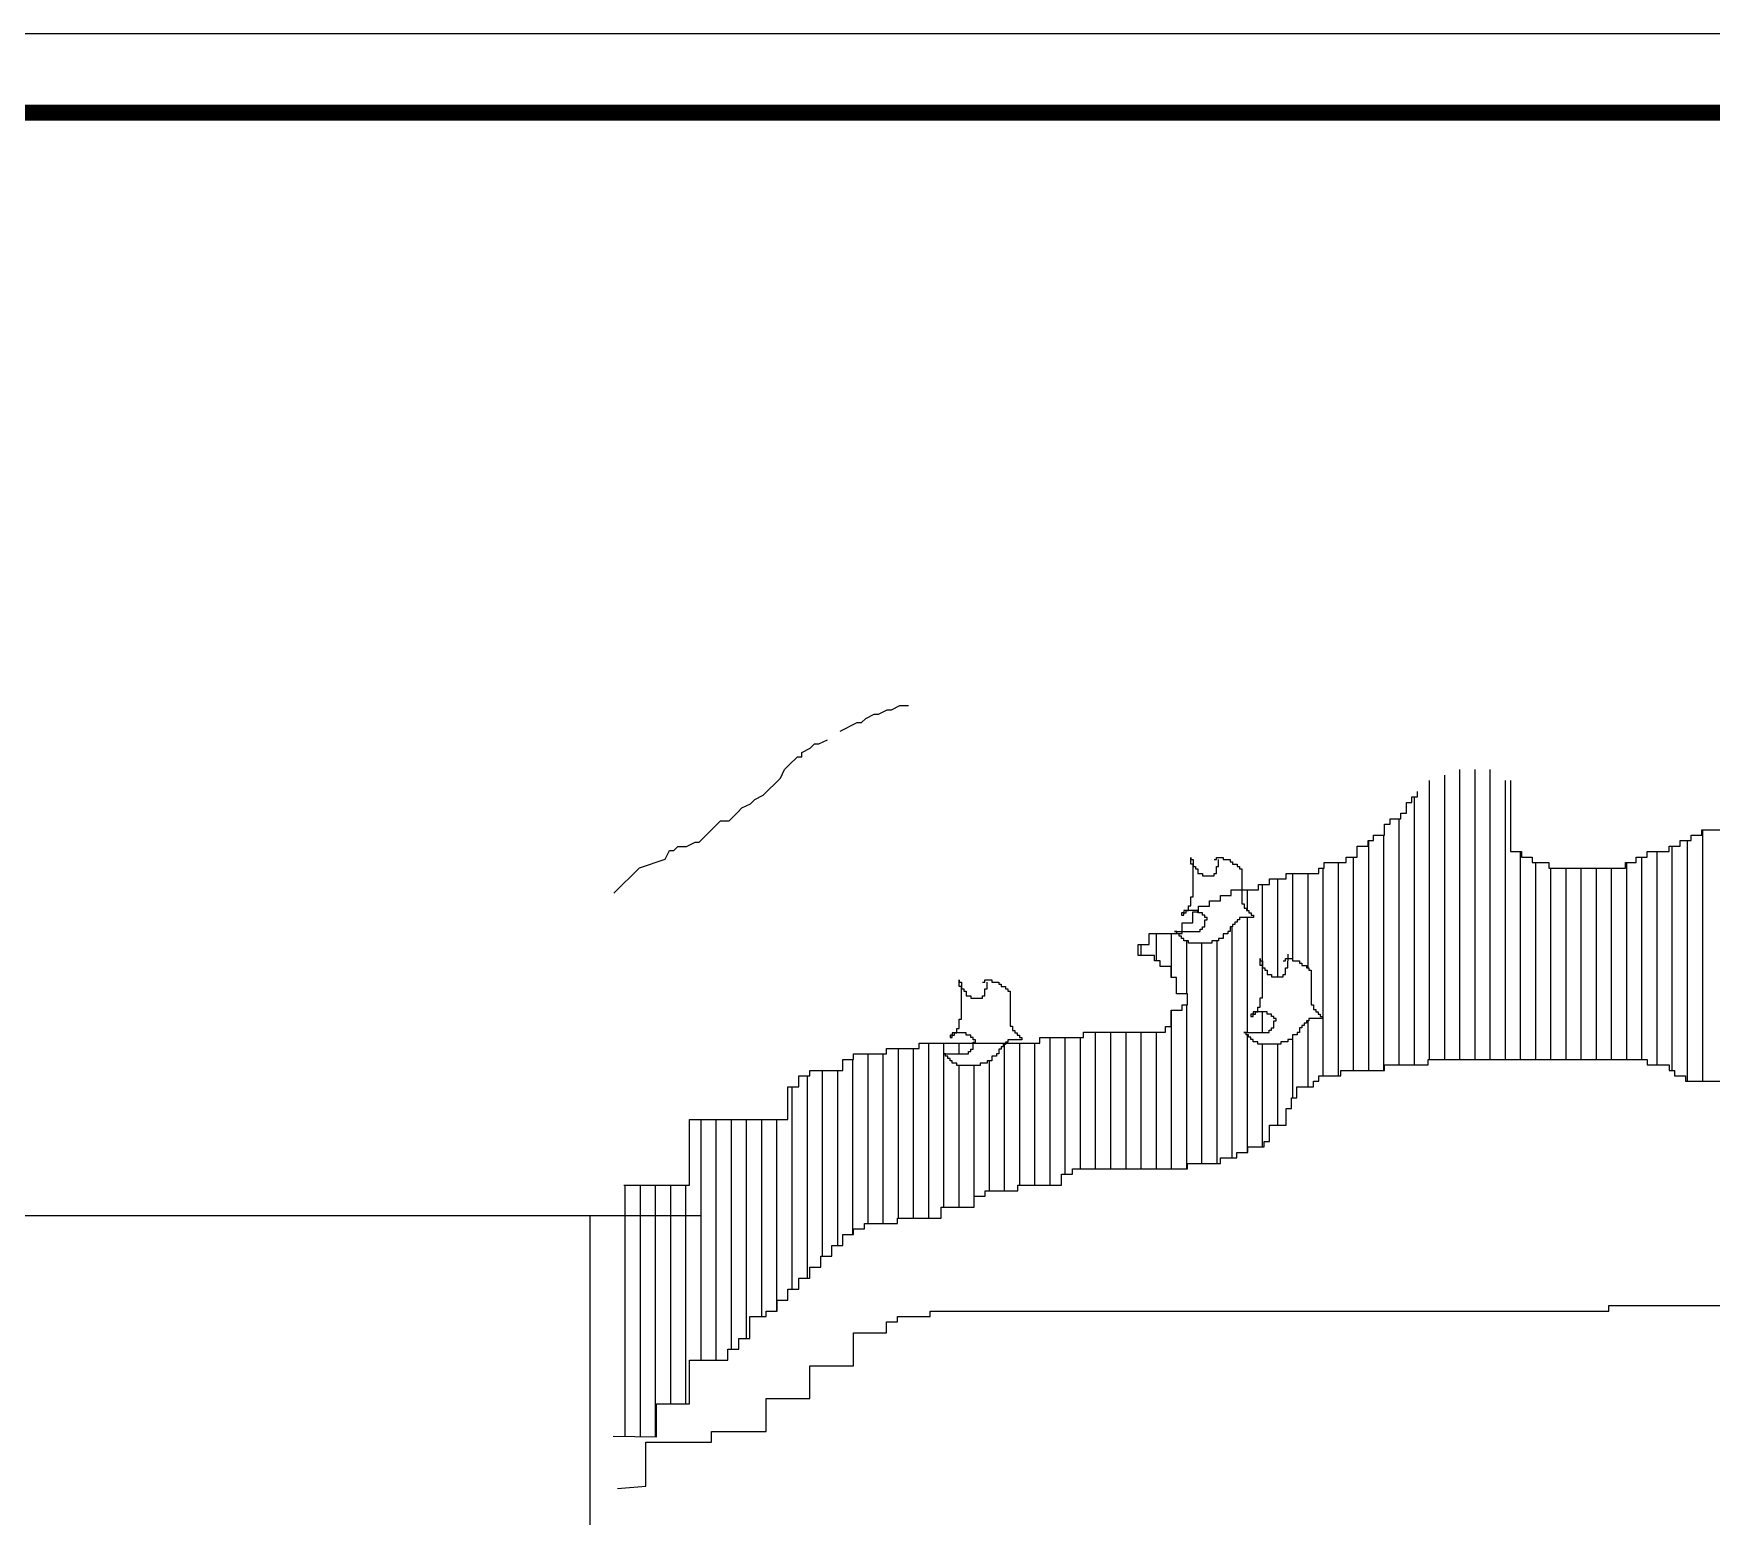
# Model space of a CAD drawing. Extents: x 325989 to 388989, y -418326 to -314916.
# Drawn here: x 338636 to 354557, y -387845 to -373776 of the extents above; entities that cross this region are included whole.
import ezdxf

# ---------------------------------------------------------------- set-up
doc = ezdxf.new("R2010")
doc.units = 0
doc.header["$LTSCALE"] = 1000
doc.header["$MEASUREMENT"] = 0
for name, color, linetype in [('3', 84, 'CONTINUOUS'), ('DIM', 3, 'CONTINUOUS'), ('LAYER2', 8, 'CONTINUOUS'), ('PUB_DIM', 84, 'CONTINUOUS'), ('PUB_TITLE', 4, 'CONTINUOUS'), ('WINDOW', 84, 'CONTINUOUS')]:
    doc.layers.add(name, color=color, linetype=linetype)

# ---------------------------------------------------------------- blocks, each defined once
blk = doc.blocks.new('A$C15B752B3')
at = {"layer": 'LAYER2'}
for p, q in [((31210, 95136), (32265, 95663)), ((32265, 95663), (32793, 95663)), ((32793, 95663), (33848, 96190)), ((33848, 96190), (34375, 96190)), ((34375, 96190), (35430, 96717)), ((35430, 96717), (36485, 96717)), ((28046, 93554), (30155, 94608)), ((30155, 94608), (30683, 94608)), ((30683, 94608), (31210, 95136)), ((23298, 90919), (24353, 91446)), ((24353, 91446), (24881, 91973)), ((24881, 91973), (25408, 91973)), ((25408, 91973), (26463, 92500)), ((21189, 88811), (21716, 89338)), ((21716, 89338), (22771, 90392)), ((22771, 90392), (23298, 90392)), ((23298, 90392), (23298, 90919)), ((18551, 85649), (20661, 87757)), ((20661, 87757), (21189, 88811)), ((100865, 52999), (100865, 87458)), ((102740, 52999), (102740, 88134)), ((104615, 52999), (104615, 88810)), ((106490, 52999), (106490, 88810)), ((108365, 52999), (108365, 88810)), ((110240, 52999), (110240, 87458)), ((110860, 87458), (110860, 78675)), ((16969, 84595), (17496, 85122)), ((17496, 85122), (18551, 85649)), ((98688, 85431), (99364, 85431)), ((98688, 84756), (98688, 85431)), ((98990, 52324), (98990, 85431)), ((99364, 85431), (99364, 86107)), ((14332, 82487), (14859, 83014)), ((14859, 83014), (15387, 83541)), ((15387, 83541), (15914, 84068)), ((15914, 84068), (16969, 84595)), ((97335, 82729), (97335, 83404)), ((97335, 83404), (98012, 83404)), ((98012, 83404), (98012, 84756)), ((98012, 84756), (98688, 84756)), ((10639, 79852), (11694, 80906)), ((11694, 80906), (12222, 81433)), ((12222, 81433), (13277, 82487)), ((13277, 82487), (14332, 82487)), ((95307, 80702), (95307, 82053)), ((95307, 82053), (95983, 82053)), ((95983, 82053), (95983, 82729)), ((95983, 82729), (97335, 82729)), ((97115, 52324), (97115, 82729)), ((134528, 80702), (134528, 81377)), ((134528, 81377), (137233, 81377)), ((134615, 50297), (134615, 81377)), ((6420, 77744), (6947, 78798)), ((6947, 78798), (7475, 78798)), ((7475, 78798), (8002, 79325)), ((8002, 79325), (9057, 79325)), ((9057, 79325), (10112, 79852)), ((10112, 79852), (10639, 79852)), ((91926, 77999), (91926, 79350)), ((91926, 79350), (93278, 79350)), ((93278, 79350), (93278, 80026)), ((93278, 80026), (93954, 80026)), ((93365, 51648), (93365, 80026)), ((93954, 80702), (95307, 80702)), ((93954, 80026), (93954, 80702)), ((95240, 51648), (95240, 80702)), ((130470, 78675), (130470, 79350)), ((130470, 79350), (131823, 79350)), ((130865, 51648), (130865, 79350)), ((131823, 79350), (131823, 80026)), ((131823, 80026), (133175, 80026)), ((132740, 50297), (132740, 80026)), ((133175, 80702), (134528, 80702)), ((133175, 80026), (133175, 80702)), ((3255, 76689), (6420, 77744)), ((71375, 77965), (71375, 77679)), ((71375, 77106), (71375, 77965)), ((71375, 77679), (71661, 77679)), ((71661, 77106), (71375, 77106)), ((71661, 77679), (71661, 76820)), ((71661, 73099), (71661, 77106)), ((71661, 76820), (71948, 76820)), ((71948, 76820), (71948, 76534)), ((74239, 77679), (74526, 77679)), ((74526, 77965), (75385, 77965)), ((74526, 77679), (74526, 77965)), ((74526, 75961), (74526, 76820)), ((74526, 76820), (74812, 76820)), ((74812, 76820), (74812, 77679)), ((75385, 77965), (75385, 77679)), ((75385, 77679), (76245, 77679)), ((76245, 77679), (76245, 77393)), ((76245, 77393), (76531, 77393)), ((76531, 77393), (76531, 77106)), ((76531, 77106), (77104, 77106)), ((77104, 77106), (77104, 76820)), ((77104, 76820), (77390, 76820)), ((77390, 76820), (77390, 76534)), ((87868, 76648), (87868, 77323)), ((87868, 77323), (90573, 77323)), ((89615, 50972), (89615, 77323)), ((90573, 77323), (90573, 77999)), ((90573, 77999), (91926, 77999)), ((91490, 51648), (91490, 77999)), ((110860, 78675), (112212, 78675)), ((112115, 52999), (112115, 78675)), ((112212, 78675), (112212, 77999)), ((112212, 77999), (113565, 77999)), ((113565, 77999), (113565, 77323)), ((113565, 77323), (115593, 77323)), ((113990, 52999), (113990, 77323)), ((115593, 77323), (115593, 76648)), ((125061, 76648), (125061, 77323)), ((125061, 77323), (126413, 77323)), ((125240, 52999), (125240, 77323)), ((126413, 77999), (127766, 77999)), ((126413, 77323), (126413, 77999)), ((127115, 52999), (127115, 77999)), ((127766, 77999), (127766, 78675)), ((127766, 78675), (130470, 78675)), ((128990, 52324), (128990, 78675)), ((90, 73527), (3255, 76689)), ((71948, 76534), (72234, 76534)), ((72234, 76534), (72234, 75961)), ((72234, 75961), (72807, 75961)), ((72807, 75961), (72807, 75675)), ((72807, 75675), (74239, 75675)), ((74239, 75675), (74239, 75961)), ((74239, 75961), (74526, 75961)), ((77390, 76534), (77677, 76534)), ((77677, 76534), (77677, 72241)), ((81106, 75296), (83135, 75296)), ((81106, 74621), (81106, 75296)), ((82115, 63189), (82115, 75296)), ((83135, 75296), (83135, 75972)), ((83135, 75972), (87192, 75972)), ((83990, 65192), (83990, 75972)), ((85865, 64333), (85865, 75972)), ((87192, 76648), (87868, 76648)), ((87192, 75972), (87192, 76648)), ((87740, 50972), (87740, 76648)), ((115593, 76648), (125061, 76648)), ((115865, 52999), (115865, 76648)), ((117740, 52999), (117740, 76648)), ((119615, 52999), (119615, 76648)), ((121490, 52999), (121490, 76648)), ((123365, 52999), (123365, 76648)), ((71375, 73099), (71661, 73099)), ((71375, 71954), (71375, 73099)), ((73668, 71918), (73668, 72594)), ((73668, 72594), (75020, 72594)), ((75020, 73269), (76373, 73269)), ((75020, 72594), (75020, 73269)), ((76373, 73269), (76373, 73945)), ((76373, 73945), (79754, 73945)), ((78365, 71382), (78365, 73945)), ((79754, 73945), (79754, 74621)), ((79754, 74621), (81106, 74621)), ((80240, 64333), (80240, 74621)), ((70515, 71096), (70229, 71096)), ((70229, 71096), (70229, 70809)), ((70229, 70809), (70515, 70809)), ((70515, 71382), (70515, 71096)), ((72234, 71382), (70515, 71382)), ((70515, 71096), (70802, 71096)), ((70515, 70809), (70515, 71096)), ((70802, 71382), (71088, 71382)), ((70802, 71096), (70802, 71382)), ((71088, 71382), (71088, 71954)), ((71088, 71954), (71375, 71954)), ((71639, 69891), (71639, 71242)), ((71639, 71242), (72315, 71242)), ((72234, 71096), (72234, 71382)), ((72807, 71096), (72234, 71096)), ((72315, 71918), (73668, 71918)), ((72315, 71242), (72315, 71918)), ((72807, 70809), (72807, 71096)), ((73094, 70809), (72807, 70809)), ((73094, 70523), (73094, 70809)), ((73380, 70523), (73094, 70523)), ((73380, 70237), (73380, 70523)), ((79109, 70523), (77390, 70523)), ((77390, 70523), (77390, 70237)), ((77677, 72241), (77963, 72241)), ((77963, 72241), (77963, 71668)), ((77963, 71668), (78250, 71668)), ((78250, 71668), (78250, 71382)), ((78250, 71382), (78536, 71382)), ((78365, 56319), (78365, 70523)), ((78536, 71382), (78536, 71096)), ((78536, 71096), (78823, 71096)), ((78823, 71096), (78823, 70809)), ((78823, 70809), (79109, 70809)), ((79109, 70809), (79109, 70523)), ((66229, 67188), (66229, 68540)), ((66229, 68540), (70287, 68540)), ((67115, 65161), (67115, 68540)), ((68990, 63134), (68990, 68540)), ((69370, 68806), (72521, 68806)), ((69656, 68806), (69370, 68806)), ((69656, 68520), (69656, 68806)), ((69943, 68520), (69656, 68520)), ((69943, 68233), (69943, 68520)), ((70287, 69891), (71639, 69891)), ((70287, 68540), (70287, 69891)), ((72521, 69092), (72807, 69092)), ((72521, 68806), (72521, 69092)), ((72807, 69378), (73094, 69378)), ((72807, 69092), (72807, 69378)), ((73094, 69378), (73094, 70237)), ((73094, 70237), (73380, 70237)), ((75385, 68520), (75385, 67947)), ((75958, 68520), (75385, 68520)), ((76245, 68806), (75958, 68806)), ((75958, 68806), (75958, 68520)), ((76245, 69378), (76245, 68806)), ((76531, 69378), (76245, 69378)), ((76490, 40837), (76490, 69378)), ((76531, 69665), (76531, 69378)), ((76818, 69665), (76531, 69665)), ((76818, 69951), (76818, 69665)), ((77104, 69951), (76818, 69951)), ((77104, 70237), (77104, 69951)), ((77390, 70237), (77104, 70237)), ((64877, 65837), (64877, 67188)), ((64877, 67188), (66229, 67188)), ((65240, 65837), (65240, 67188)), ((70229, 68233), (69943, 68233)), ((70229, 67947), (70229, 68233)), ((70515, 67947), (70229, 67947)), ((70515, 67661), (70515, 67947)), ((71088, 67661), (70515, 67661)), ((70865, 61107), (70865, 67661)), ((71088, 67375), (71088, 67661)), ((73953, 67375), (71088, 67375)), ((72740, 40162), (72740, 67375)), ((73953, 67661), (73953, 67375)), ((74812, 67661), (73953, 67661)), ((74615, 40162), (74615, 67661)), ((75385, 67947), (74812, 67947)), ((74812, 67947), (74812, 67661)), ((66905, 65837), (64877, 65837)), ((66905, 65161), (66905, 65837)), ((67582, 65161), (66905, 65161)), ((67582, 64486), (67582, 65161)), ((68934, 64486), (67582, 64486)), ((68934, 63134), (68934, 64486)), ((79925, 64620), (79925, 65478)), ((79925, 65478), (79925, 65192)), ((79925, 65192), (80212, 65192)), ((80212, 64620), (79925, 64620)), ((80212, 65192), (80212, 64333)), ((80212, 60613), (80212, 64620)), ((80212, 64333), (80498, 64333)), ((80498, 64333), (80498, 64047)), ((82790, 65192), (83076, 65192)), ((83076, 65192), (83076, 65478)), ((83076, 65478), (83936, 65478)), ((83076, 63475), (83076, 64333)), ((83076, 64333), (83363, 64333)), ((83363, 64333), (83412, 66001)), ((83936, 65478), (83936, 65192)), ((83936, 65192), (84795, 65192)), ((84795, 65192), (84795, 64906)), ((84795, 64906), (85082, 64906)), ((85082, 64906), (85082, 64620)), ((85082, 64620), (85655, 64620)), ((85655, 64620), (85655, 64333)), ((85655, 64333), (85941, 64333)), ((85941, 64333), (85941, 64047)), ((42763, 61991), (42763, 62850)), ((42763, 62850), (42763, 62563)), ((42763, 62563), (43050, 62563)), ((43050, 62563), (43050, 61705)), ((45628, 62563), (45914, 62563)), ((45914, 62850), (46774, 62850)), ((45914, 62563), (45914, 62850)), ((46201, 61705), (46201, 62563)), ((46774, 62850), (46774, 62563)), ((46774, 62563), (47633, 62563)), ((47633, 62563), (47633, 62277)), ((47633, 62277), (47920, 62277)), ((47920, 62277), (47920, 61991)), ((69610, 63134), (68934, 63134)), ((69610, 61107), (69610, 63134)), ((80498, 64047), (80785, 64047)), ((80785, 64047), (80785, 63475)), ((80785, 63475), (81358, 63475)), ((81358, 63475), (81358, 63189)), ((81358, 63189), (82790, 63189)), ((82790, 63189), (82790, 63475)), ((82790, 63475), (83076, 63475)), ((85941, 64047), (86227, 64047)), ((86227, 64047), (86227, 59754)), ((43050, 61991), (42763, 61991)), ((43050, 57984), (43050, 61991)), ((43050, 61705), (43336, 61705)), ((43336, 61705), (43336, 61418)), ((43336, 61418), (43623, 61418)), ((43623, 61418), (43623, 60846)), ((43623, 60846), (44196, 60846)), ((44196, 60846), (44196, 60560)), ((44196, 60560), (45628, 60560)), ((45628, 60846), (45914, 60846)), ((45628, 60560), (45628, 60846)), ((45914, 60846), (45914, 61705)), ((45914, 61705), (46201, 61705)), ((47920, 61991), (48493, 61991)), ((48493, 61991), (48493, 61705)), ((48493, 61705), (48779, 61705)), ((48779, 61705), (48779, 61418)), ((48779, 61418), (49065, 61418)), ((49065, 61418), (49065, 57125)), ((70963, 61107), (69610, 61107)), ((70963, 59756), (70963, 61107)), ((79925, 59468), (79925, 60613)), ((79925, 60613), (80212, 60613)), ((68934, 57053), (68934, 59080)), ((68934, 59080), (70287, 59080)), ((68990, 39486), (68990, 59080)), ((70287, 59756), (70963, 59756)), ((70287, 59080), (70287, 59756)), ((70865, 39486), (70865, 59756)), ((78780, 58609), (78780, 58323)), ((79066, 58609), (78780, 58609)), ((78780, 58323), (79066, 58323)), ((80785, 58895), (79066, 58895)), ((79066, 58895), (79066, 58609)), ((79066, 58323), (79066, 58609)), ((79066, 58609), (79352, 58609)), ((79352, 58609), (79352, 58895)), ((79352, 58895), (79639, 58895)), ((79639, 58895), (79639, 59468)), ((79639, 59468), (79925, 59468)), ((80240, 56319), (80240, 58895)), ((80785, 58609), (80785, 58895)), ((81358, 58609), (80785, 58609)), ((81358, 58323), (81358, 58609)), ((81644, 58323), (81358, 58323)), ((81644, 58037), (81644, 58323)), ((86227, 59754), (86514, 59754)), ((86514, 59754), (86514, 59181)), ((86514, 59181), (86800, 59181)), ((86800, 59181), (86800, 58895)), ((86800, 58895), (87087, 58895)), ((87087, 58895), (87087, 58609)), ((87087, 58609), (87373, 58609)), ((87373, 58609), (87373, 58323)), ((87373, 58323), (87660, 58323)), ((87660, 58323), (87660, 58037)), ((41904, 55980), (41618, 55980)), ((41618, 55980), (41618, 55694)), ((41904, 56266), (41904, 55980)), ((43623, 56266), (41904, 56266)), ((41904, 55980), (42190, 55980)), ((41904, 55694), (41904, 55980)), ((42190, 56266), (42477, 56266)), ((42190, 55980), (42190, 56266)), ((42477, 56839), (42763, 56839)), ((42477, 56266), (42477, 56839)), ((42763, 57984), (43050, 57984)), ((42763, 56839), (42763, 57984)), ((43623, 55980), (43623, 56266)), ((44196, 55980), (43623, 55980)), ((44196, 55694), (44196, 55980)), ((49065, 57125), (49352, 57125)), ((49352, 57125), (49352, 56553)), ((49352, 56553), (49638, 56553)), ((49638, 56553), (49638, 56266)), ((49638, 56266), (49925, 56266)), ((49925, 56266), (49925, 55980)), ((49925, 55980), (50211, 55980)), ((50211, 55980), (50211, 55694)), ((58115, 56378), (68258, 56378)), ((58115, 55702), (58115, 56378)), ((59615, 39486), (59615, 56378)), ((61490, 39486), (61490, 56378)), ((63365, 39486), (63365, 56378)), ((65240, 39486), (65240, 56378)), ((67115, 39486), (67115, 56378)), ((68258, 56378), (68258, 57053)), ((68258, 57053), (68934, 57053)), ((78207, 56319), (77920, 56319)), ((77920, 56319), (81071, 56319)), ((78207, 56033), (78207, 56319)), ((78493, 56033), (78207, 56033)), ((78365, 41513), (78365, 56033)), ((78493, 55747), (78493, 56033)), ((81071, 56319), (81071, 56605)), ((81071, 56605), (81358, 56605)), ((81358, 56605), (81358, 56892)), ((81358, 56892), (81644, 56892)), ((81931, 58037), (81644, 58037)), ((81644, 57750), (81931, 57750)), ((81644, 56892), (81644, 57750)), ((81931, 57750), (81931, 58037)), ((84509, 56033), (83936, 56033)), ((83936, 56033), (83936, 55460)), ((83990, 48270), (83990, 56033)), ((84795, 56319), (84509, 56319)), ((84509, 56319), (84509, 56033)), ((85082, 56892), (84795, 56892)), ((84795, 56892), (84795, 56319)), ((85368, 57178), (85082, 57178)), ((85082, 57178), (85082, 56892)), ((85655, 57464), (85368, 57464)), ((85368, 57464), (85368, 57178)), ((85941, 57750), (85655, 57750)), ((85655, 57750), (85655, 57464)), ((85865, 49621), (85865, 57750)), ((87660, 58037), (85941, 58037)), ((85941, 58037), (85941, 57750)), ((33770, 54351), (37828, 54351)), ((33770, 53675), (33770, 54351)), ((35240, 33405), (35240, 54351)), ((37115, 33405), (37115, 54351)), ((37828, 55026), (52705, 55026)), ((37828, 54351), (37828, 55026)), ((38990, 33405), (38990, 55026)), ((40865, 34756), (40865, 55026)), ((41618, 55694), (41904, 55694)), ((42740, 53690), (42740, 55026)), ((43909, 53977), (44196, 53977)), ((43909, 53690), (43909, 53977)), ((44482, 55694), (44196, 55694)), ((44196, 54263), (44482, 54263)), ((44196, 53977), (44196, 54263)), ((44482, 55408), (44482, 55694)), ((44769, 55408), (44482, 55408)), ((44482, 55122), (44769, 55122)), ((44482, 54263), (44482, 55122)), ((44769, 55122), (44769, 55408)), ((47633, 54263), (47633, 53690)), ((47920, 54263), (47633, 54263)), ((47920, 54549), (47920, 54263)), ((48206, 54549), (47920, 54549)), ((48206, 54835), (48206, 54549)), ((48493, 54835), (48206, 54835)), ((48365, 36783), (48365, 54835)), ((48493, 55122), (48493, 54835)), ((48779, 55122), (48493, 55122)), ((50498, 55408), (48779, 55408)), ((48779, 55408), (48779, 55122)), ((50211, 55694), (50498, 55694)), ((50240, 37459), (50240, 55026)), ((50498, 55694), (50498, 55408)), ((52115, 37459), (52115, 55026)), ((52705, 55702), (58115, 55702)), ((52705, 55026), (52705, 55702)), ((53990, 37459), (53990, 55702)), ((55865, 38810), (55865, 55702)), ((57740, 39486), (57740, 55702)), ((78780, 55747), (78493, 55747)), ((78780, 55460), (78780, 55747)), ((79066, 55460), (78780, 55460)), ((79066, 55174), (79066, 55460)), ((79639, 55174), (79066, 55174)), ((79639, 54888), (79639, 55174)), ((82503, 54888), (79639, 54888)), ((80240, 42189), (80240, 54888)), ((82115, 44891), (82115, 54888)), ((83363, 55174), (82503, 55174)), ((82503, 55174), (82503, 54888)), ((83936, 55460), (83363, 55460)), ((83363, 55460), (83363, 55174)), ((28361, 51648), (28361, 52999)), ((28361, 52999), (29713, 52999)), ((29615, 31378), (29615, 52999)), ((29713, 53675), (33770, 53675)), ((29713, 52999), (29713, 53675)), ((31490, 32729), (31490, 53675)), ((33365, 32729), (33365, 53675)), ((40758, 53690), (43909, 53690)), ((41045, 53690), (40758, 53690)), ((41045, 53404), (41045, 53690)), ((41331, 53404), (41045, 53404)), ((41331, 53118), (41331, 53404)), ((41618, 53118), (41331, 53118)), ((41618, 52832), (41618, 53118)), ((41904, 52832), (41618, 52832)), ((41904, 52545), (41904, 52832)), ((42477, 52545), (41904, 52545)), ((42477, 52259), (42477, 52545)), ((45341, 52259), (42477, 52259)), ((42740, 34756), (42740, 52259)), ((44615, 36108), (44615, 52259)), ((45341, 52545), (45341, 52259)), ((46201, 52545), (45341, 52545)), ((46774, 52832), (46201, 52832)), ((46201, 52832), (46201, 52545)), ((46490, 36783), (46490, 52832)), ((46774, 53404), (46774, 52832)), ((47347, 53404), (46774, 53404)), ((47633, 53690), (47347, 53690)), ((47347, 53690), (47347, 53404)), ((95307, 52324), (100717, 52324)), ((95307, 51648), (95307, 52324)), ((100717, 52999), (127766, 52999)), ((100717, 52324), (100717, 52999)), ((127766, 52999), (127766, 52324)), ((127766, 52324), (130470, 52324)), ((130470, 52324), (130470, 51648)), ((22951, 49621), (22951, 50972)), ((22951, 50972), (24303, 50972)), ((23990, 25973), (23990, 50972)), ((24303, 51648), (28361, 51648)), ((24303, 50972), (24303, 51648)), ((25865, 28675), (25865, 51648)), ((27740, 30027), (27740, 51648)), ((86516, 49621), (86516, 50297)), ((86516, 50297), (87192, 50297)), ((87192, 50972), (89897, 50972)), ((87192, 50297), (87192, 50972)), ((89897, 51648), (95307, 51648)), ((89897, 50972), (89897, 51648)), ((130470, 51648), (131147, 51648)), ((131147, 51648), (131147, 50972)), ((131147, 50972), (132499, 50972)), ((132499, 50972), (132499, 50297)), ((132499, 50297), (139938, 50297)), ((21598, 45567), (21598, 49621)), ((21598, 49621), (22951, 49621)), ((22115, 24621), (22115, 49621)), ((83811, 46918), (83811, 48270)), ((83811, 48270), (84487, 48270)), ((84487, 48270), (84487, 49621)), ((84487, 49621), (86516, 49621)), ((83135, 44891), (83135, 46918)), ((83135, 46918), (83811, 46918)), ((9426, 45567), (21598, 45567)), ((9426, 37459), (9426, 45567)), ((10865, 15838), (10865, 45567)), ((12740, 15838), (12740, 45567)), ((14615, 17189), (14615, 45567)), ((16490, 18540), (16490, 45567)), ((18365, 21243), (18365, 45567)), ((20240, 21919), (20240, 45567)), ((81106, 44891), (83135, 44891)), ((81106, 42864), (81106, 44891)), ((77049, 40837), (77049, 41513)), ((77049, 41513), (78401, 41513)), ((78401, 41513), (78401, 42189)), ((78401, 42189), (80430, 42189)), ((80430, 42189), (80430, 42864)), ((80430, 42864), (81106, 42864)), ((56762, 39486), (70963, 39486)), ((56762, 38810), (56762, 39486)), ((70963, 40162), (75020, 40162)), ((70963, 39486), (70963, 40162)), ((75020, 40837), (77049, 40837)), ((75020, 40162), (75020, 40837)), ((1312, 37459), (9426, 37459)), ((1490, 6378), (1490, 37459)), ((3365, 6378), (3365, 37459)), ((5240, 6378), (5240, 37459)), ((7115, 10432), (7115, 37459)), ((8990, 10432), (8990, 37459)), ((50000, 37459), (55410, 37459)), ((50000, 36783), (50000, 37459)), ((55410, 37459), (55410, 38810)), ((55410, 38810), (56762, 38810)), ((44590, 34756), (44590, 36108)), ((44590, 36108), (45942, 36108)), ((45942, 36783), (50000, 36783)), ((45942, 36108), (45942, 36783)), ((35123, 33405), (40533, 33405)), ((35123, 32729), (35123, 33405)), ((40533, 34756), (44590, 34756)), ((40533, 33405), (40533, 34756)), ((28361, 31378), (29713, 31378)), ((28361, 30027), (28361, 31378)), ((29713, 32054), (31066, 32054)), ((29713, 31378), (29713, 32054)), ((31066, 32054), (31066, 32729)), ((31066, 32729), (35123, 32729)), ((27008, 28675), (27008, 30027)), ((27008, 30027), (28361, 30027)), ((24303, 27324), (25656, 27324)), ((24303, 25973), (24303, 27324)), ((25656, 28675), (27008, 28675)), ((25656, 27324), (25656, 28675)), ((22951, 24621), (22951, 25973)), ((22951, 25973), (24303, 25973)), ((20246, 21919), (20246, 23270)), ((20246, 23270), (21598, 23270)), ((21598, 23270), (21598, 24621)), ((21598, 24621), (22951, 24621)), ((16865, 21243), (18894, 21243)), ((16865, 18540), (16865, 21243)), ((18894, 21243), (18894, 21919)), ((18894, 21919), (20246, 21919)), ((35123, 21243), (39180, 21243)), ((35123, 20567), (35123, 21243)), ((39180, 21919), (123032, 21919)), ((39180, 21243), (39180, 21919)), ((123032, 22594), (139261, 22594)), ((123032, 21919), (123032, 22594)), ((29713, 19216), (33770, 19216)), ((29713, 15162), (29713, 19216)), ((33770, 19216), (33770, 20567)), ((33770, 20567), (35123, 20567)), ((14160, 15838), (14160, 17189)), ((14160, 17189), (15512, 17189)), ((15512, 17189), (15512, 18540)), ((15512, 18540), (16865, 18540)), ((9426, 10432), (9426, 15838)), ((9426, 15838), (14160, 15838)), ((24303, 11108), (24303, 15162)), ((24303, 15162), (29713, 15162)), ((5369, 10432), (9426, 10432)), ((5369, 6378), (5369, 10432)), ((18894, 7054), (18894, 11108)), ((18894, 11108), (24303, 11108)), ((0, 6459), (5369, 6378)), ((12131, 7054), (18894, 7054)), ((12131, 5703), (12131, 7054)), ((4017, 5703), (12131, 5703)), ((4017, 297), (4017, 5703)), ((521, 0), (4017, 297))]:
    blk.add_line(p, q, dxfattribs=at)
blk = doc.blocks.new('A$C5A6D286D')
at = {"layer": 'PUB_DIM', "linetype": 'BYBLOCK', "xscale": 0.16, "yscale": 0.16, "zscale": 0.16}
blk.add_blockref('A$C15B752B3', (0, 0), dxfattribs=at)
blk = doc.blocks.new('A$C7BE630C8')
at = {"layer": 'DIM', "linetype": 'BYBLOCK', "xscale": 0.48, "yscale": 0.48, "zscale": 0.48}
blk.add_blockref('A$C5A6D286D', (0, 0), dxfattribs=at)

msp = doc.modelspace()

# ---------------------------------------------------------------- linework, layer by layer
at = {"layer": '3', "linetype": 'BYBLOCK'}
msp.add_line((338301.357, -384989.126), (344966.495, -384989.126), dxfattribs=at)
at = {"layer": 'PUB_TITLE', "linetype": 'BYBLOCK'}
msp.add_lwpolyline([(325989.233, -418325.923), (325989.233, -373775.923), (388989.233, -373775.923), (388989.233, -418325.923)], close=True, dxfattribs=at)
at = {"layer": 'PUB_TITLE', "linetype": 'BYBLOCK', "const_width": 150}
msp.add_lwpolyline([(329739.233, -417575.923), (388239.233, -417575.923), (388239.233, -374525.923), (329739.233, -374525.923)], close=True, dxfattribs=at)
at = {"layer": 'WINDOW'}
msp.add_line((343915.324, -384989.126), (343915.324, -400093.099), dxfattribs=at)

# ---------------------------------------------------------------- block references
at = {"layer": 'PUB_DIM', "linetype": 'BYBLOCK'}
msp.add_blockref('A$C7BE630C8', (344135.664, -387579.544), dxfattribs=at)

doc.saveas('drawing.dxf')
